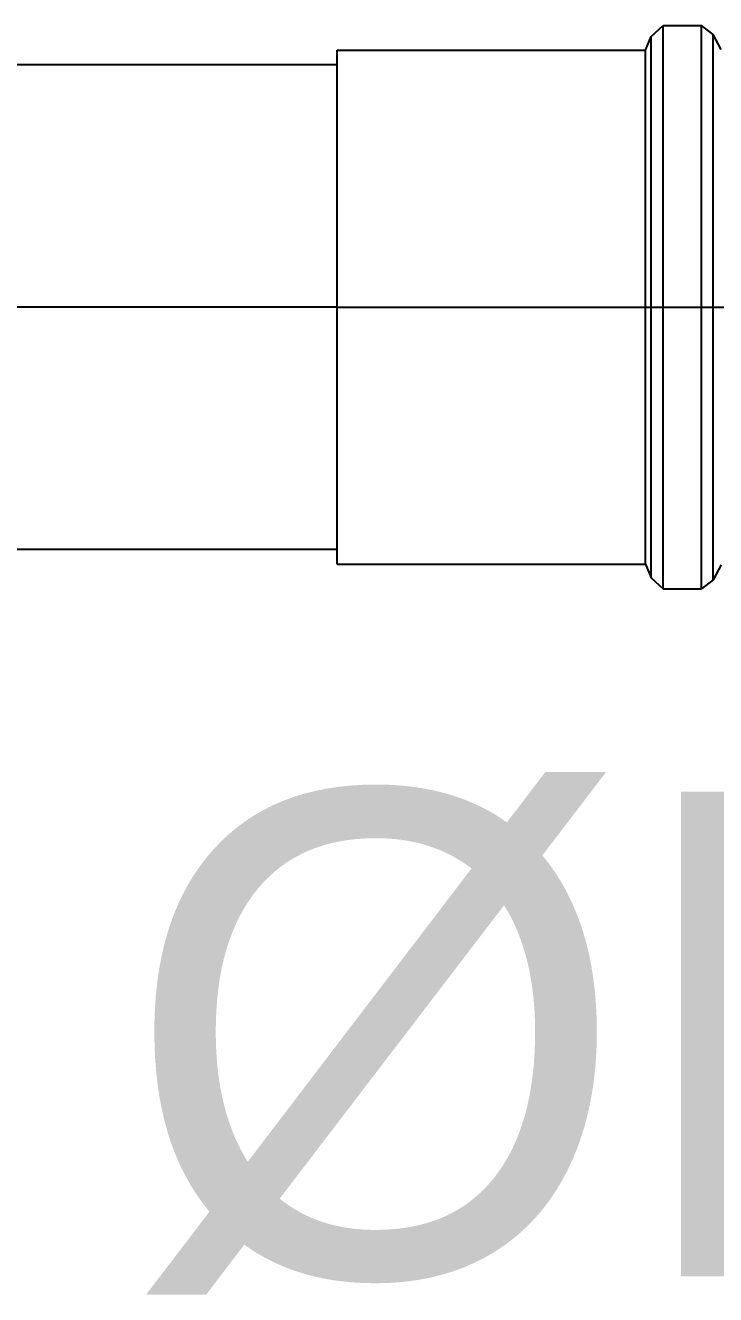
# Model space of a CAD drawing. Header units: millimetres. Extents: x -1292 to 2253, y 326 to 453.
# Drawn here: x 2097.2503 to 2097.3927, y 356.8958 to 357.1577 of the extents above; entities that cross this region are included whole.
import ezdxf
from ezdxf.enums import TextEntityAlignment as Align

# ---------------------------------------------------------------- set-up
doc = ezdxf.new("R2010")
doc.units = ezdxf.units.MM
doc.header["$LTSCALE"] = 0.5
doc.linetypes.add('HIDDENX2', pattern=[0.75, 0.5, -0.25])
for name, color, linetype in [('Eixo', 4, 'HIDDENX2'), ('Esgoto', 5, 'ByLayer'), ('TEXTO', 7, 'Continuous')]:
    doc.layers.add(name, color=color, linetype=linetype)

msp = doc.modelspace()

# ---------------------------------------------------------------- linework, layer by layer
at = {"layer": 'Eixo'}
for p, q in [((2097.31464, 357.09957), (2093.69175, 357.09957)), ((2097.31464, 357.09957), (2097.35639, 357.09957)), ((2097.34814, 357.09957), (2097.35639, 357.09957)), ((2097.34814, 357.09957), (2097.42572, 357.09957))]:
    msp.add_line(p, q, dxfattribs=at)
at = {"layer": 'Esgoto', "color": 2}
for p, q in [((2097.37941, 357.15543), (2097.3819, 357.15772)), ((2097.3819, 357.15772), (2097.38983, 357.15772)), ((2097.3819, 357.04142), (2097.3819, 357.15772)), ((2097.39224, 357.15586), (2097.38983, 357.15772)), ((2097.38983, 357.04142), (2097.38983, 357.15772)), ((2097.39386, 357.15272), (2097.39224, 357.15586)), ((2097.39224, 357.04327), (2097.39224, 357.15586)), ((2097.37825, 357.15262), (2097.37941, 357.15543)), ((2097.37941, 357.0437), (2097.37941, 357.15543)), ((2097.31464, 357.15262), (2097.37825, 357.15262)), ((2097.31464, 357.04652), (2097.31464, 357.15262)), ((2097.37825, 357.04652), (2097.37825, 357.15262)), ((2097.31464, 357.04652), (2097.37825, 357.04652)), ((2097.37825, 357.04652), (2097.37941, 357.0437)), ((2097.39386, 357.04642), (2097.39224, 357.04327)), ((2097.37941, 357.0437), (2097.3819, 357.04142)), ((2097.39224, 357.04327), (2097.38983, 357.04142)), ((2097.3819, 357.04142), (2097.38983, 357.04142))]:
    msp.add_line(p, q, dxfattribs=at)
at = {"layer": 'Esgoto', "color": 3}
for points in [[(2097.31464, 357.14957, 0), (2093.69175, 357.14957, 0)], [(2097.31464, 357.04957, 0), (2093.69175, 357.04957, 0)]]:
    msp.add_polyline3d(points, dxfattribs=at)

# ---------------------------------------------------------------- texts
at = {"layer": 'TEXTO'}
msp.add_text('ØDN 100', height=0.1, dxfattribs=at).set_placement((2097.54932, 356.94957), align=Align.MIDDLE_CENTER)

doc.saveas('drawing.dxf')
